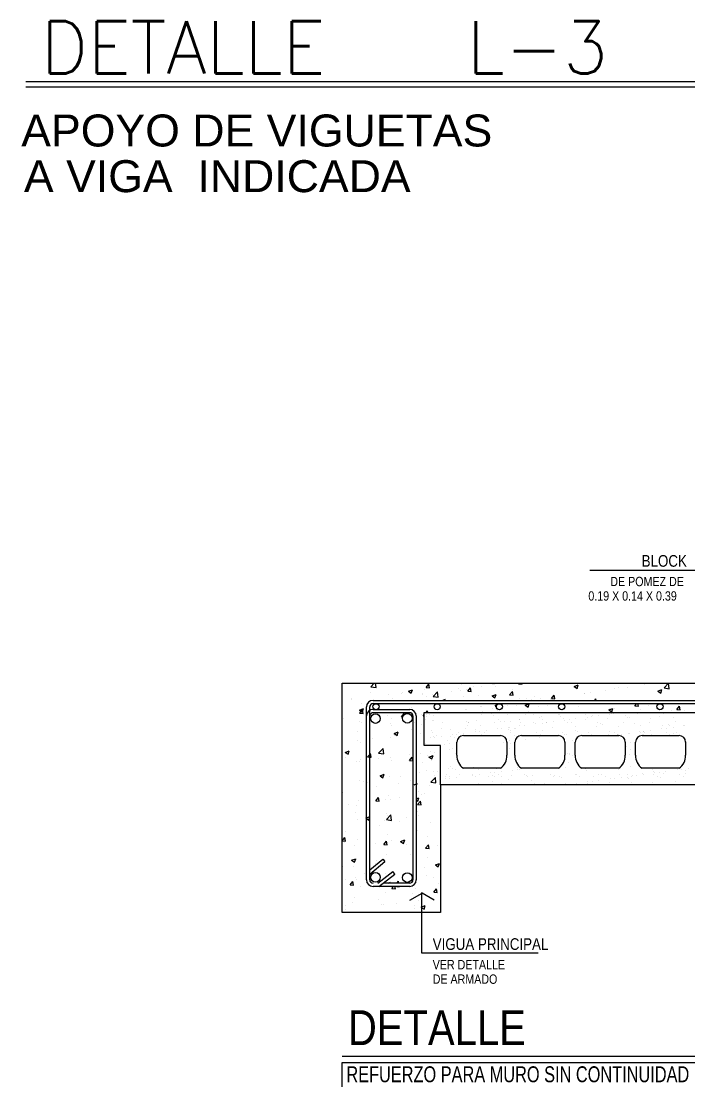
# Model space of a CAD drawing. Header units: inches. Extents: x -370 to 18, y -197 to 199.
# Drawn here: x -225.59 to -220.49, y -12.08 to -3.95 of the extents above; entities that cross this region are included whole.
import ezdxf

# ---------------------------------------------------------------- set-up
doc = ezdxf.new("R2010")
doc.units = ezdxf.units.IN
doc.header["$MEASUREMENT"] = 0
for name, color, linetype in [('DETALLES', 2, 'Continuous'), ('mobiliario', 1, 'Continuous'), ('PUERTA', 1, 'Continuous'), ('TEXPRIN', 6, 'Continuous'), ('TEXTO', 2, 'Continuous')]:
    doc.layers.add(name, color=color, linetype=linetype)
doc.styles.add('NT_20', font='romans.shx', dxfattribs={"height": 0.0403})
doc.styles.add('ROMANS', font='romans.shx', dxfattribs={"width": 1.35})
doc.styles.get("Standard").update_dxf_attribs({"font": 'arial.ttf'})
doc.styles.add('swis1', font='swissc.ttf')

# ---------------------------------------------------------------- blocks, each defined once
blk = doc.blocks.new('det. te5')
at = {"layer": 'DETALLES', "color": 2}
for p, q in [((1.8895, 0.8635), (3.225, 0.8635)), ((0.6081, -2.0599), (0.6081, -1.5978)), ((1.4957, -2.0599), (0.6081, -2.0599))]:
    blk.add_line(p, q, dxfattribs=at)
at = {"layer": 'DETALLES', "color": 5}
for p, q in [((0, 0), (5.5031, 0)), ((0, -1.75), (0, 0)), ((0.75, -0.7743), (0.75, -0.7743)), ((0.75, -0.7743), (0.75, -1.75)), ((0.75, -1.75), (0, -1.75))]:
    blk.add_line(p, q, dxfattribs=at)
at = {"layer": 'DETALLES', "color": 1}
for p, q in [((0.2192, -0.027), (0.2451, 0)), ((0.2588, -0.0331), (0.2549, 0)), ((1.1462, 0), (1.1528, -0.0045)), ((1.1528, -0.0045), (1.1543, 0)), ((1.3462, -0.0054), (1.3508, 0)), ((2.4558, -0.0354), (2.4898, 0)), ((2.4954, -0.0416), (2.4905, 0)), ((0.0253, -0.0057), (0.0253, -0.0057)), ((0.1564, -0.0057), (0.1564, -0.0057)), ((0.217, -0.0693), (0.217, -0.0693)), ((0.2192, -0.027), (0.2588, -0.0331)), ((0.4543, -0.0794), (0.4543, -0.0794)), ((0.4629, -0.0714), (0.4629, -0.0714)), ((0.5048, -0.0617), (0.5359, -0.0498)), ((0.5048, -0.0617), (0.5269, -0.0766)), ((0.5269, -0.0766), (0.536, -0.0498)), ((0.5371, -0.004), (0.5371, -0.004)), ((0.6098, -0.077), (0.6098, -0.077)), ((0.6312, -0.0492), (0.6312, -0.0492)), ((0.6399, -0.0333), (0.6613, -0.0078)), ((0.6399, -0.0333), (0.6665, -0.0356)), ((0.6665, -0.0356), (0.6614, -0.0077)), ((0.6936, -0.1005), (0.7282, -0.0645)), ((0.7331, -0.1067), (0.7282, -0.0645)), ((0.8346, -0.0606), (0.8346, -0.0606)), ((0.8905, -0.04), (0.8905, -0.04)), ((0.9029, -0.0571), (0.9029, -0.0571)), ((0.9119, -0.0122), (0.9119, -0.0122)), ((0.9467, -0.0509), (0.9467, -0.0509)), ((0.9587, -0.0612), (0.9801, -0.0357)), ((0.9587, -0.0612), (0.9853, -0.0635)), ((0.9853, -0.0635), (0.9802, -0.0356)), ((1.0018, -0.0254), (1.0018, -0.0254)), ((1.0654, -0.0273), (1.0654, -0.0273)), ((1.1621, -0.0126), (1.1621, -0.0126)), ((1.1701, -0.0032), (1.1701, -0.0032)), ((1.1712, -0.0224), (1.1712, -0.0224)), ((1.2775, -0.0891), (1.299, -0.0636)), ((1.3041, -0.0914), (1.299, -0.0635)), ((1.3031, -0.0485), (1.3031, -0.0485)), ((1.3463, -0.0054), (1.3728, -0.0077)), ((1.3729, -0.0077), (1.3714, 0)), ((1.7695, -0.0251), (1.8006, -0.0132)), ((1.7695, -0.0252), (1.7917, -0.0401)), ((1.7917, -0.0401), (1.8007, -0.0132)), ((1.8494, -0.0773), (1.8494, -0.0773)), ((1.8503, -0.0792), (1.8503, -0.0792)), ((1.8943, -0.0678), (1.8943, -0.0678)), ((2.0056, -0.0531), (2.0056, -0.0531)), ((2.0803, -0.044), (2.0803, -0.044)), ((2.1095, -0.0347), (2.1095, -0.0347)), ((2.1739, -0.031), (2.1739, -0.031)), ((2.3085, -0.0127), (2.3085, -0.0127)), ((2.4083, -0.0607), (2.4395, -0.0488)), ((2.4083, -0.0608), (2.4305, -0.0757)), ((2.4305, -0.0757), (2.4395, -0.0488)), ((2.4558, -0.0354), (2.4954, -0.0416)), ((0.0709, -0.123), (0.0709, -0.123)), ((0.0735, -0.119), (0.0735, -0.119)), ((0.1509, -0.1537), (0.1509, -0.1537)), ((0.235, -0.131), (5.5382, -0.131)), ((0.235, -0.156), (5.5449, -0.156)), ((0.3108, -0.129), (0.3108, -0.129)), ((0.3516, -0.086), (0.3516, -0.086)), ((0.3818, -0.1204), (0.3818, -0.1204)), ((0.61, -0.0891), (0.61, -0.0891)), ((0.6156, -0.1295), (0.6156, -0.1295)), ((0.6436, -0.1016), (0.6436, -0.1016)), ((0.6916, -0.0894), (0.6916, -0.0894)), ((0.6936, -0.1005), (0.7331, -0.1067)), ((0.7184, -0.0822), (0.7184, -0.0822)), ((0.7623, -0.131), (0.7884, -0.121)), ((0.9289, -0.0994), (0.9289, -0.0994)), ((1.0226, -0.1591), (1.0226, -0.1591)), ((1.0438, -0.093), (1.0438, -0.093)), ((1.1436, -0.0973), (1.1747, -0.0854)), ((1.1436, -0.0973), (1.1657, -0.1122)), ((1.1657, -0.1122), (1.1748, -0.0854)), ((1.1662, -0.1094), (1.1662, -0.1094)), ((1.168, -0.1741), (1.1854, -0.156)), ((1.2048, -0.1569), (1.2047, -0.156)), ((1.2775, -0.0891), (1.3041, -0.0914)), ((1.3274, -0.1596), (1.3274, -0.1596)), ((1.3554, -0.1138), (1.3554, -0.1138)), ((1.396, -0.1685), (1.4272, -0.1566)), ((1.4034, -0.1195), (1.4034, -0.1195)), ((1.4182, -0.1834), (1.4272, -0.1566)), ((1.4452, -0.1269), (1.4452, -0.1269)), ((1.4666, -0.0991), (1.4666, -0.0991)), ((1.5128, -0.1155), (1.5128, -0.1155)), ((1.5911, -0.1237), (1.5911, -0.1237)), ((1.5964, -0.117), (1.6178, -0.0915)), ((1.5964, -0.117), (1.6229, -0.1193)), ((1.6136, -0.1048), (1.6136, -0.1048)), ((1.623, -0.1193), (1.6178, -0.0914)), ((1.6249, -0.1058), (1.6249, -0.1058)), ((1.9268, -0.131), (1.9366, -0.1193)), ((1.9388, -0.131), (1.9366, -0.1193)), ((2.234, -0.1728), (2.2481, -0.156)), ((2.2606, -0.1751), (2.2571, -0.156)), ((2.3031, -0.1607), (2.3031, -0.1607)), ((0.1313, -0.2051), (0.1625, -0.1931)), ((0.1314, -0.2051), (0.1535, -0.22)), ((0.1326, -0.2282), (0.1541, -0.2027)), ((0.1326, -0.2282), (0.1592, -0.2305)), ((0.1535, -0.22), (0.1625, -0.1931)), ((0.1592, -0.2305), (0.1541, -0.2026)), ((0.185, -1.3717), (0.185, -0.181)), ((0.21, -1.3717), (0.21, -0.181)), ((0.235, -0.2), (0.515, -0.2)), ((0.515, -0.225), (0.235, -0.225)), ((0.2662, -0.2265), (0.2662, -0.2265)), ((0.4514, -0.2561), (0.4729, -0.2306)), ((0.4743, -0.2381), (0.4729, -0.2305)), ((0.5254, -0.182), (0.5254, -0.182)), ((0.6046, -0.2371), (0.6046, -0.2371)), ((0.6172, -0.2477), (0.625, -0.2396)), ((0.6293, -0.2248), (0.6293, -0.2248)), ((0.6397, -0.2243), (0.6518, -0.2116)), ((0.641, -0.2355), (0.641, -0.2355)), ((0.6533, -0.2243), (0.6518, -0.2116)), ((0.6681, -0.2374), (0.6681, -0.2374)), ((0.7093, -0.1892), (0.7093, -0.1892)), ((0.9413, -0.1989), (0.9413, -0.1989)), ((0.9466, -0.1992), (0.9466, -0.1992)), ((1.0532, -0.1785), (1.0532, -0.1785)), ((1.06, -0.1753), (1.06, -0.1753)), ((1.0636, -0.2366), (1.0636, -0.2366)), ((1.0726, -0.2126), (1.0726, -0.2126)), ((1.1413, -0.2326), (1.1413, -0.2326)), ((1.1504, -0.1906), (1.1504, -0.1906)), ((1.153, -0.2433), (1.153, -0.2433)), ((1.1658, -0.1704), (1.1658, -0.1704)), ((1.168, -0.1741), (1.177, -0.1755)), ((1.1838, -0.2093), (1.1838, -0.2093)), ((1.2599, -0.1691), (1.2599, -0.1691)), ((1.2614, -0.2363), (1.2614, -0.2363)), ((1.3318, -0.1681), (1.3318, -0.1681)), ((1.3961, -0.1685), (1.4182, -0.1834)), ((1.3991, -0.2382), (1.3991, -0.2382)), ((1.4211, -0.2193), (1.4211, -0.2193)), ((1.4591, -0.2359), (1.4591, -0.2359)), ((1.4972, -0.1792), (1.4972, -0.1792)), ((1.5647, -0.1696), (1.5647, -0.1696)), ((1.6532, -0.2404), (1.6532, -0.2404)), ((1.6569, -0.2356), (1.6569, -0.2356)), ((1.802, -0.1796), (1.802, -0.1796)), ((1.8546, -0.2352), (1.8546, -0.2352)), ((2.0349, -0.2041), (2.066, -0.1922)), ((2.0349, -0.2041), (2.057, -0.219)), ((2.0393, -0.1896), (2.0393, -0.1896)), ((2.0394, -0.2361), (2.0394, -0.2361)), ((2.0524, -0.2348), (2.0524, -0.2348)), ((2.057, -0.219), (2.066, -0.1922)), ((2.057, -0.2063), (2.057, -0.2063)), ((2.0724, -0.2318), (2.0724, -0.2318)), ((2.0749, -0.192), (2.0749, -0.192)), ((2.124, -0.225), (2.124, -0.225)), ((2.234, -0.1728), (2.2606, -0.1751)), ((2.2501, -0.2345), (2.2501, -0.2345)), ((2.2765, -0.1997), (2.2765, -0.1997)), ((2.3377, -0.1693), (2.3377, -0.1693)), ((2.4479, -0.2341), (2.4479, -0.2341)), ((2.5138, -0.2097), (2.5138, -0.2097)), ((2.5528, -0.2007), (2.5742, -0.1751)), ((2.5528, -0.2007), (2.5794, -0.203)), ((2.5794, -0.203), (2.5743, -0.1751)), ((2.6096, -0.2109), (2.6096, -0.2109)), ((0.0069, -0.271), (0.0069, -0.271)), ((0.1286, -0.2953), (0.1286, -0.2953)), ((0.1455, -0.3017), (0.1455, -0.3017)), ((0.185, -1.5), (0.185, -0.25)), ((0.21, -1.5), (0.21, -0.25)), ((0.3459, -0.2467), (0.3459, -0.2467)), ((0.3659, -0.3053), (0.3659, -0.3053)), ((0.3727, -0.3241), (0.3727, -0.3241)), ((0.3764, -0.2684), (0.3764, -0.2684)), ((0.4515, -0.2561), (0.4614, -0.257)), ((0.54, -0.25), (0.54, -1.5)), ((0.5542, -0.3016), (0.5542, -0.3016)), ((0.565, -0.25), (0.565, -1.5)), ((0.6032, -0.3153), (0.6032, -0.3153)), ((0.6172, -0.2477), (0.625, -0.2489)), ((0.6319, -0.2796), (0.6319, -0.2796)), ((0.6465, -0.2551), (0.6465, -0.2551)), ((0.6905, -0.2873), (0.6905, -0.2873)), ((0.6963, -0.2861), (0.6963, -0.2861)), ((0.6981, -0.2483), (0.6981, -0.2483)), ((0.7645, -0.2988), (0.7645, -0.2988)), ((0.9504, -0.2883), (0.9504, -0.2883)), ((0.9621, -0.299), (0.9621, -0.299)), ((0.9623, -0.2984), (0.9623, -0.2984)), ((1.0244, -0.2819), (1.0244, -0.2819)), ((1.0546, -0.3232), (1.0546, -0.3232)), ((1.16, -0.298), (1.16, -0.298)), ((1.1906, -0.2797), (1.1906, -0.2797)), ((1.2082, -0.2939), (1.2082, -0.2939)), ((1.2384, -0.2891), (1.2384, -0.2891)), ((1.2828, -0.292), (1.2828, -0.292)), ((1.3497, -0.2745), (1.3497, -0.2745)), ((1.3531, -0.2805), (1.3531, -0.2805)), ((1.3578, -0.2977), (1.3578, -0.2977)), ((1.3887, -0.3218), (1.3887, -0.3218)), ((1.4623, -0.2961), (1.4623, -0.2961)), ((1.474, -0.3068), (1.474, -0.3068)), ((1.5074, -0.2635), (1.5074, -0.2635)), ((1.518, -0.2523), (1.518, -0.2523)), ((1.5246, -0.2743), (1.5246, -0.2743)), ((1.5266, -0.3036), (1.5266, -0.3036)), ((1.5555, -0.2973), (1.5555, -0.2973)), ((1.5596, -0.2993), (1.5596, -0.2993)), ((1.6113, -0.2925), (1.6113, -0.2925)), ((1.6649, -0.2511), (1.6649, -0.2511)), ((1.6908, -0.2722), (1.6908, -0.2722)), ((1.6975, -0.2811), (1.6975, -0.2811)), ((1.7201, -0.3017), (1.7201, -0.3017)), ((1.7306, -0.2768), (1.7306, -0.2768)), ((1.7533, -0.297), (1.7533, -0.297)), ((1.7822, -0.27), (1.7822, -0.27)), ((1.8532, -0.273), (1.8532, -0.273)), ((1.8684, -0.2586), (1.8684, -0.2586)), ((1.9015, -0.2543), (1.9015, -0.2543)), ((1.911, -0.246), (1.911, -0.246)), ((1.951, -0.2966), (1.951, -0.2966)), ((1.9531, -0.2475), (1.9531, -0.2475)), ((1.9742, -0.3039), (1.9742, -0.3039)), ((1.9859, -0.3146), (1.9859, -0.3146)), ((2.0247, -0.2668), (2.0247, -0.2668)), ((2.1488, -0.2962), (2.1488, -0.2962)), ((2.1651, -0.2482), (2.1651, -0.2482)), ((2.1768, -0.2589), (2.1768, -0.2589)), ((2.191, -0.2647), (2.191, -0.2647)), ((2.2321, -0.3095), (2.2321, -0.3095)), ((2.2768, -0.3242), (2.2768, -0.3242)), ((2.3465, -0.2959), (2.3465, -0.2959)), ((2.3534, -0.2655), (2.3534, -0.2655)), ((2.423, -0.2538), (2.423, -0.2538)), ((2.443, -0.3221), (2.443, -0.3221)), ((2.4862, -0.3117), (2.4862, -0.3117)), ((2.4979, -0.3224), (2.4979, -0.3224)), ((2.5249, -0.2593), (2.5249, -0.2593)), ((2.5443, -0.2955), (2.5443, -0.2955)), ((2.6055, -0.3229), (2.6055, -0.3229)), ((0.1134, -0.3686), (0.1134, -0.3686)), ((0.3967, -0.384), (0.4278, -0.3721)), ((0.3967, -0.384), (0.4188, -0.399)), ((0.3974, -0.3998), (0.3974, -0.3998)), ((0.4188, -0.399), (0.4278, -0.3721)), ((0.5271, -0.3554), (0.5271, -0.3554)), ((0.5992, -0.385), (0.5992, -0.385)), ((0.6781, -0.3629), (0.6781, -0.3629)), ((0.6926, -0.3793), (0.6926, -0.3793)), ((0.7194, -0.3964), (0.7194, -0.3964)), ((0.7566, -0.405), (0.7566, -0.405)), ((0.7595, -0.3441), (0.7595, -0.3441)), ((0.8237, -0.3566), (0.8237, -0.3566)), ((0.8264, -0.4054), (0.8264, -0.4054)), ((0.8429, -0.3937), (0.8429, -0.3937)), ((0.8759, -0.3893), (0.8759, -0.3893)), ((0.8904, -0.3789), (0.8904, -0.3789)), ((0.9172, -0.396), (0.9172, -0.396)), ((0.9276, -0.3825), (0.9276, -0.3825)), ((0.9426, -0.3447), (0.9426, -0.3447)), ((0.9577, -0.3261), (0.9577, -0.3261)), ((1.0138, -0.3711), (1.0138, -0.3711)), ((1.0173, -0.3497), (1.0173, -0.3497)), ((1.0469, -0.3668), (1.0469, -0.3668)), ((1.0609, -0.3906), (1.0609, -0.3906)), ((1.0881, -0.3786), (1.0881, -0.3786)), ((1.0985, -0.36), (1.0985, -0.36)), ((1.1149, -0.3956), (1.1149, -0.3956)), ((1.1847, -0.3486), (1.1847, -0.3486)), ((1.2178, -0.3443), (1.2178, -0.3443)), ((1.2694, -0.3375), (1.2694, -0.3375)), ((1.2714, -0.3519), (1.2714, -0.3519)), ((1.2765, -0.3393), (1.2765, -0.3393)), ((1.2831, -0.3626), (1.2831, -0.3626)), ((1.2859, -0.3782), (1.2859, -0.3782)), ((1.3127, -0.3953), (1.3127, -0.3953)), ((1.315, -0.3454), (1.315, -0.3454)), ((1.3201, -0.3461), (1.3201, -0.3461)), ((1.3557, -0.3261), (1.3557, -0.3261)), ((1.4836, -0.3779), (1.4836, -0.3779)), ((1.5104, -0.3949), (1.5104, -0.3949)), ((1.5286, -0.3967), (1.5286, -0.3967)), ((1.5293, -0.3575), (1.5293, -0.3575)), ((1.6052, -0.3379), (1.6052, -0.3379)), ((1.6814, -0.3775), (1.6814, -0.3775)), ((1.6948, -0.3946), (1.6948, -0.3946)), ((1.7082, -0.3946), (1.7082, -0.3946)), ((1.7767, -0.3318), (1.7767, -0.3318)), ((1.7834, -0.3597), (1.7834, -0.3597)), ((1.7951, -0.3704), (1.7951, -0.3704)), ((1.8572, -0.3954), (1.8572, -0.3954)), ((1.8791, -0.3771), (1.8791, -0.3771)), ((1.9059, -0.3942), (1.9059, -0.3942)), ((1.9429, -0.3296), (1.9429, -0.3296)), ((2.0287, -0.3892), (2.0287, -0.3892)), ((2.0412, -0.3653), (2.0412, -0.3653)), ((2.0769, -0.3768), (2.0769, -0.3768)), ((2.0979, -0.3928), (2.0979, -0.3928)), ((2.1037, -0.3938), (2.1037, -0.3938)), ((2.1053, -0.3304), (2.1053, -0.3304)), ((2.131, -0.3885), (2.131, -0.3885)), ((2.1826, -0.3817), (2.1826, -0.3817)), ((2.195, -0.3871), (2.195, -0.3871)), ((2.2688, -0.3703), (2.2688, -0.3703)), ((2.2746, -0.3764), (2.2746, -0.3764)), ((2.2953, -0.3674), (2.2953, -0.3674)), ((2.3014, -0.3935), (2.3014, -0.3935)), ((2.3019, -0.366), (2.3019, -0.366)), ((2.307, -0.3782), (2.307, -0.3782)), ((2.3535, -0.3592), (2.3535, -0.3592)), ((2.3574, -0.3878), (2.3574, -0.3878)), ((2.4398, -0.3478), (2.4398, -0.3478)), ((2.4724, -0.3761), (2.4724, -0.3761)), ((2.4728, -0.3435), (2.4728, -0.3435)), ((2.4991, -0.3931), (2.4991, -0.3931)), ((2.5244, -0.3367), (2.5244, -0.3367)), ((2.5289, -0.3817), (2.5289, -0.3817)), ((2.5531, -0.3731), (2.5531, -0.3731)), ((2.6107, -0.3253), (2.6107, -0.3253)), ((0.1177, -0.4367), (0.1177, -0.4367)), ((0.1401, -0.4497), (0.1401, -0.4497)), ((0.229, -0.422), (0.229, -0.422)), ((0.371, -0.4163), (0.371, -0.4163)), ((0.6356, -0.4611), (0.6356, -0.4611)), ((0.6719, -0.4162), (0.6719, -0.4162)), ((0.6945, -0.4096), (0.6945, -0.4096)), ((0.705, -0.4118), (0.705, -0.4118)), ((0.7803, -0.4692), (0.7803, -0.4692)), ((0.8017, -0.4351), (0.8017, -0.4351)), ((0.8158, -0.4578), (0.8158, -0.4578)), ((0.8569, -0.4104), (0.8569, -0.4104)), ((1.2328, -0.4498), (1.2328, -0.4498)), ((1.2774, -0.4399), (1.2774, -0.4399)), ((1.2805, -0.4616), (1.2805, -0.4616)), ((1.4011, -0.4276), (1.4011, -0.4276)), ((1.502, -0.4115), (1.502, -0.4115)), ((1.7561, -0.4378), (1.7561, -0.4378)), ((2.1713, -0.4845), (2.1713, -0.4845)), ((2.2, -0.4553), (2.2, -0.4553)), ((2.628, -0.4417), (2.628, -0.4417)), ((0.0232, -0.5274), (0.0543, -0.5155)), ((0.0232, -0.5274), (0.0453, -0.5423)), ((0.024, -0.5686), (0.024, -0.5686)), ((0.042, -0.5224), (0.042, -0.5224)), ((0.0453, -0.5423), (0.0543, -0.5155)), ((0.1943, -0.5625), (0.21, -0.5438)), ((0.1943, -0.5625), (0.21, -0.5639)), ((0.21, -0.5438), (0.2157, -0.537)), ((0.21, -0.5639), (0.2209, -0.5649)), ((0.2209, -0.5648), (0.2158, -0.537)), ((0.2782, -0.5335), (0.3128, -0.4975)), ((0.2782, -0.5335), (0.3177, -0.5397)), ((0.2793, -0.5324), (0.2793, -0.5324)), ((0.2832, -0.5241), (0.2832, -0.5241)), ((0.3177, -0.5397), (0.3128, -0.4975)), ((0.3656, -0.5643), (0.3656, -0.5643)), ((0.5131, -0.5904), (0.5345, -0.5649)), ((0.5166, -0.5425), (0.5166, -0.5425)), ((0.5397, -0.5927), (0.5346, -0.5649)), ((0.5938, -0.533), (0.5938, -0.533)), ((0.651, -0.5513), (0.651, -0.5513)), ((0.662, -0.563), (0.6931, -0.5511)), ((0.662, -0.563), (0.6841, -0.5779)), ((0.6724, -0.5235), (0.6724, -0.5235)), ((0.6841, -0.5779), (0.6931, -0.5511)), ((0.7022, -0.5261), (0.7022, -0.5261)), ((0.8183, -0.5045), (0.8183, -0.5045)), ((0.8408, -0.5014), (0.8408, -0.5014)), ((0.8609, -0.5328), (0.8609, -0.5328)), ((1.2763, -0.501), (1.2763, -0.501)), ((1.7226, -0.5346), (1.7226, -0.5346)), ((1.7327, -0.5365), (1.7327, -0.5365)), ((1.7343, -0.5454), (1.7343, -0.5454)), ((1.7594, -0.5536), (1.7594, -0.5536)), ((2.1895, -0.5452), (2.1895, -0.5452)), ((2.199, -0.5094), (2.199, -0.5094)), ((2.2345, -0.5424), (2.2345, -0.5424)), ((0.0008, -0.612), (0.0008, -0.612)), ((0.1121, -0.5973), (0.1121, -0.5973)), ((0.1347, -0.5976), (0.1347, -0.5976)), ((0.1358, -0.5821), (0.1358, -0.5821)), ((0.2804, -0.5752), (0.2804, -0.5752)), ((0.373, -0.5922), (0.373, -0.5922)), ((0.5131, -0.5904), (0.5397, -0.5928)), ((0.6103, -0.6022), (0.6103, -0.6022)), ((0.6778, -0.5926), (0.6778, -0.5926)), ((0.8289, -0.6383), (0.8289, -0.6383)), ((0.8406, -0.649), (0.8406, -0.649)), ((1.0046, -0.6397), (1.0046, -0.6397)), ((1.1508, -0.6462), (1.1774, -0.6486)), ((1.3408, -0.6461), (1.3408, -0.6461)), ((1.3651, -0.6476), (1.3651, -0.6476)), ((1.7028, -0.6393), (1.7028, -0.6393)), ((1.7284, -0.6059), (1.7284, -0.6059)), ((2.203, -0.6318), (2.203, -0.6318)), ((2.2513, -0.6143), (2.2513, -0.6143)), ((2.6415, -0.6501), (2.6415, -0.6501)), ((0.2885, -0.7064), (0.3196, -0.6944)), ((0.2885, -0.7064), (0.3106, -0.7213)), ((0.3106, -0.7213), (0.3196, -0.6944)), ((0.3602, -0.7123), (0.3602, -0.7123)), ((0.4442, -0.7135), (0.4442, -0.7135)), ((0.5884, -0.681), (0.5884, -0.681)), ((0.6423, -0.6645), (0.6423, -0.6645)), ((0.6761, -0.7543), (0.7108, -0.7182)), ((0.6968, -0.6741), (0.6968, -0.6741)), ((0.7024, -0.7045), (0.7024, -0.7045)), ((0.7157, -0.7604), (0.7108, -0.7182)), ((0.7238, -0.6767), (0.7238, -0.6767)), ((0.7883, -0.7139), (0.7883, -0.7139)), ((0.789, -0.7296), (0.789, -0.7296)), ((0.7952, -0.6973), (0.7952, -0.6973)), ((0.8129, -0.6525), (0.8129, -0.6525)), ((0.822, -0.7144), (0.822, -0.7144)), ((0.8221, -0.7252), (0.8221, -0.7252)), ((0.8649, -0.6551), (0.8649, -0.6551)), ((0.8737, -0.7184), (0.8737, -0.7184)), ((0.8959, -0.6997), (0.8959, -0.6997)), ((0.993, -0.697), (0.993, -0.697)), ((0.993, -0.7027), (0.993, -0.7027)), ((1.0197, -0.714), (1.0197, -0.714)), ((1.0425, -0.6558), (1.0425, -0.6558)), ((1.0446, -0.6959), (1.0446, -0.6959)), ((1.117, -0.7125), (1.117, -0.7125)), ((1.1309, -0.6846), (1.1309, -0.6846)), ((1.1499, -0.7018), (1.1499, -0.7018)), ((1.1617, -0.7126), (1.1617, -0.7126)), ((1.1639, -0.6802), (1.1639, -0.6802)), ((1.1907, -0.6966), (1.1907, -0.6966)), ((1.2156, -0.6734), (1.2156, -0.6734)), ((1.2175, -0.7137), (1.2175, -0.7137)), ((1.2885, -0.7063), (1.2885, -0.7063)), ((1.3018, -0.6621), (1.3018, -0.6621)), ((1.3349, -0.6577), (1.3349, -0.6577)), ((1.3525, -0.6568), (1.3525, -0.6568)), ((1.3865, -0.6509), (1.3865, -0.6509)), ((1.3884, -0.6962), (1.3884, -0.6962)), ((1.4078, -0.7075), (1.4078, -0.7075)), ((1.4152, -0.7133), (1.4152, -0.7133)), ((1.4547, -0.7042), (1.4547, -0.7042)), ((1.5862, -0.6959), (1.5862, -0.6959)), ((1.5987, -0.6517), (1.5987, -0.6517)), ((1.613, -0.7129), (1.613, -0.7129)), ((1.6172, -0.705), (1.6172, -0.705)), ((1.6619, -0.7096), (1.6619, -0.7096)), ((1.6736, -0.7204), (1.6736, -0.7204)), ((1.7839, -0.6955), (1.7839, -0.6955)), ((1.7887, -0.6988), (1.7887, -0.6988)), ((1.8107, -0.7126), (1.8107, -0.7126)), ((1.8528, -0.6539), (1.8528, -0.6539)), ((1.8645, -0.6646), (1.8645, -0.6646)), ((1.9197, -0.7153), (1.9197, -0.7153)), ((1.9549, -0.6967), (1.9549, -0.6967)), ((1.9817, -0.6952), (1.9817, -0.6952)), ((2.0085, -0.7122), (2.0085, -0.7122)), ((2.0441, -0.7287), (2.0441, -0.7287)), ((2.0771, -0.7244), (2.0771, -0.7244)), ((2.1106, -0.6595), (2.1106, -0.6595)), ((2.1173, -0.6975), (2.1173, -0.6975)), ((2.1288, -0.7176), (2.1288, -0.7176)), ((2.1738, -0.7174), (2.1738, -0.7174)), ((2.1794, -0.6948), (2.1794, -0.6948)), ((2.1855, -0.7282), (2.1855, -0.7282)), ((2.2062, -0.7119), (2.2062, -0.7119)), ((2.215, -0.7062), (2.215, -0.7062)), ((2.2481, -0.7019), (2.2481, -0.7019)), ((2.2888, -0.6913), (2.2888, -0.6913)), ((2.2997, -0.6951), (2.2997, -0.6951)), ((2.3647, -0.6617), (2.3647, -0.6617)), ((2.3764, -0.6724), (2.3764, -0.6724)), ((2.3772, -0.6944), (2.3772, -0.6944)), ((2.3859, -0.6837), (2.3859, -0.6837)), ((2.404, -0.7115), (2.404, -0.7115)), ((2.419, -0.6794), (2.419, -0.6794)), ((2.4316, -0.7231), (2.4316, -0.7231)), ((2.455, -0.6892), (2.455, -0.6892)), ((2.4706, -0.6726), (2.4706, -0.6726)), ((2.5569, -0.6612), (2.5569, -0.6612)), ((2.5749, -0.6941), (2.5749, -0.6941)), ((2.5899, -0.6569), (2.5899, -0.6569)), ((2.6017, -0.7111), (2.6017, -0.7111)), ((2.6175, -0.69), (2.6175, -0.69)), ((2.6225, -0.6673), (2.6225, -0.6673)), ((0.1293, -0.7456), (0.1293, -0.7456)), ((0.1635, -0.7505), (0.1635, -0.7505)), ((0.1909, -0.7584), (0.1909, -0.7584)), ((0.2649, -0.7893), (0.2649, -0.7893)), ((0.4282, -0.7684), (0.4282, -0.7684)), ((0.5241, -0.7448), (0.5241, -0.7448)), ((0.5495, -0.7743), (0.5721, -0.7656)), ((0.5692, -0.7743), (0.5721, -0.7656)), ((0.6655, -0.7784), (0.6655, -0.7784)), ((0.6761, -0.7543), (0.7157, -0.7604)), ((1.0384, -0.7672), (1.0384, -0.7672)), ((1.0404, -0.7713), (1.0404, -0.7713)), ((1.149, -0.7534), (1.149, -0.7534)), ((1.2066, -0.7692), (1.2066, -0.7692)), ((1.2169, -0.7632), (1.2169, -0.7632)), ((1.2666, -0.7359), (1.2666, -0.7359)), ((1.3691, -0.7699), (1.3691, -0.7699)), ((1.448, -0.7413), (1.448, -0.7413)), ((1.471, -0.7654), (1.471, -0.7654)), ((1.5406, -0.7638), (1.5406, -0.7638)), ((1.7022, -0.7738), (1.7022, -0.7738)), ((1.7068, -0.7616), (1.7068, -0.7616)), ((1.7288, -0.771), (1.7288, -0.771)), ((1.7353, -0.7694), (1.7353, -0.7694)), ((1.7869, -0.7626), (1.7869, -0.7626)), ((1.8692, -0.7624), (1.8692, -0.7624)), ((1.8732, -0.7512), (1.8732, -0.7512)), ((1.9062, -0.7469), (1.9062, -0.7469)), ((1.9071, -0.774), (1.9071, -0.774)), ((1.9578, -0.7401), (1.9578, -0.7401)), ((1.9829, -0.7732), (1.9829, -0.7732)), ((2.0407, -0.7562), (2.0407, -0.7562)), ((2.1049, -0.7736), (2.1049, -0.7736)), ((2.207, -0.7541), (2.207, -0.7541)), ((2.3026, -0.7733), (2.3026, -0.7733)), ((2.3694, -0.7549), (2.3694, -0.7549)), ((2.5004, -0.7729), (2.5004, -0.7729)), ((2.5409, -0.7487), (2.5409, -0.7487)), ((0.0056, -0.8338), (0.0056, -0.8338)), ((0.1239, -0.8936), (0.1239, -0.8936)), ((0.256, -0.8969), (0.2774, -0.8714)), ((0.2826, -0.8992), (0.2774, -0.8713)), ((0.3273, -0.8888), (0.3273, -0.8888)), ((0.3548, -0.8602), (0.3548, -0.8602)), ((0.3714, -0.8869), (0.3714, -0.8869)), ((0.4385, -0.8742), (0.4385, -0.8742)), ((0.565, -0.881), (0.585, -0.8734)), ((0.565, -0.8929), (0.576, -0.9003)), ((0.576, -0.9003), (0.585, -0.8734)), ((0.583, -0.8289), (0.583, -0.8289)), ((0.6069, -0.852), (0.6069, -0.852)), ((0.6306, -0.8424), (0.6306, -0.8424)), ((0.0465, -0.9258), (0.0465, -0.9258)), ((0.1121, -0.9314), (0.1121, -0.9314)), ((0.256, -0.8969), (0.2826, -0.8992)), ((0.5748, -0.9248), (0.5962, -0.8993)), ((0.5748, -0.9248), (0.6014, -0.9271)), ((0.6014, -0.9271), (0.5963, -0.8992)), ((0.75, -0.9243), (0.75, -1.2819)), ((0.1043, -0.9855), (0.1043, -0.9855)), ((0.1185, -1.0415), (0.1185, -1.0415)), ((0.1804, -1.0287), (0.185, -1.0269)), ((0.1804, -1.0287), (0.185, -1.0318)), ((0.185, -1.0269), (0.21, -1.0173)), ((0.185, -1.0318), (0.2025, -1.0436)), ((0.1981, -1.0452), (0.1981, -1.0452)), ((0.2025, -1.0436), (0.21, -1.0212)), ((0.21, -1.0173), (0.2115, -1.0168)), ((0.21, -1.0212), (0.2115, -1.0168)), ((0.3216, -1.0495), (0.3216, -1.0495)), ((0.3371, -1.0401), (0.3717, -1.004)), ((0.3371, -1.0401), (0.3766, -1.0462)), ((0.3416, -0.9956), (0.3416, -0.9956)), ((0.3494, -1.0082), (0.3494, -1.0082)), ((0.3766, -1.0462), (0.3717, -1.004)), ((0.4353, -1.0553), (0.4353, -1.0553)), ((0.49, -1.0273), (0.49, -1.0273)), ((0.5776, -0.9769), (0.5776, -0.9769)), ((0.5789, -1.0056), (0.5789, -1.0056)), ((0.0227, -1.1315), (0.0227, -1.1315)), ((0.2103, -1.0641), (0.2103, -1.0641)), ((0.2819, -1.087), (0.2819, -1.087)), ((0.5722, -1.1249), (0.5722, -1.1249)), ((0.6726, -1.0653), (0.6726, -1.0653)), ((0, -1.202), (0.0203, -1.1778)), ((0, -1.2035), (0.0254, -1.2057)), ((0.0159, -1.2115), (0.0159, -1.2115)), ((0.0254, -1.2056), (0.0203, -1.1778)), ((0.1131, -1.1895), (0.1131, -1.1895)), ((0.3176, -1.2312), (0.3391, -1.2057)), ((0.3443, -1.2335), (0.3391, -1.2057)), ((0.344, -1.1562), (0.344, -1.1562)), ((0.373, -1.2026), (0.373, -1.2026)), ((0.4457, -1.2077), (0.4768, -1.1957)), ((0.4457, -1.2077), (0.4678, -1.2226)), ((0.4678, -1.2226), (0.4768, -1.1957)), ((0.6538, -1.1657), (0.6538, -1.1657)), ((0.0934, -1.2395), (0.0934, -1.2395)), ((0.2047, -1.2248), (0.2047, -1.2248)), ((0.2532, -1.2215), (0.2532, -1.2215)), ((0.3177, -1.2312), (0.3442, -1.2336)), ((0.4905, -1.2315), (0.4905, -1.2315)), ((0.5668, -1.2729), (0.5668, -1.2729)), ((0.6365, -1.2591), (0.6579, -1.2336)), ((0.6365, -1.2591), (0.6631, -1.2615)), ((0.6631, -1.2614), (0.6579, -1.2336)), ((0.7277, -1.2416), (0.7277, -1.2416)), ((0.0722, -1.351), (0.1033, -1.3391)), ((0.0722, -1.351), (0.0943, -1.3659)), ((0.0943, -1.366), (0.1033, -1.3391)), ((0.1077, -1.3375), (0.1077, -1.3375)), ((0.21, -1.4247), (0.3103, -1.3421)), ((0.21, -1.4571), (0.3262, -1.3614)), ((0.2561, -1.378), (0.2561, -1.378)), ((0.2635, -1.3522), (0.2635, -1.3522)), ((0.3103, -1.3421), (0.3262, -1.3614)), ((0.3386, -1.3042), (0.3386, -1.3042)), ((0.5228, -1.3077), (0.5228, -1.3077)), ((0.5368, -1.341), (0.5368, -1.341)), ((0.6481, -1.3264), (0.6481, -1.3264)), ((0.711, -1.3866), (0.7421, -1.3747)), ((0.7331, -1.4016), (0.7421, -1.3747)), ((0.0043, -1.3967), (0.0043, -1.3967)), ((0.0877, -1.4001), (0.0877, -1.4001)), ((0.1666, -1.4486), (0.1666, -1.4486)), ((0.2712, -1.525), (0.3863, -1.4372)), ((0.2796, -1.55), (0.4015, -1.4571)), ((0.3332, -1.4521), (0.3332, -1.4521)), ((0.3701, -1.4498), (0.3701, -1.4498)), ((0.4015, -1.4571), (0.3863, -1.4372)), ((0.4039, -1.4587), (0.4039, -1.4587)), ((0.6293, -1.4053), (0.6293, -1.4053)), ((0.711, -1.3866), (0.7331, -1.4015)), ((0.0231, -1.4983), (0.0231, -1.4983)), ((0.0605, -1.5377), (0.0819, -1.5122)), ((0.0605, -1.5377), (0.0871, -1.54)), ((0.0871, -1.54), (0.082, -1.5121)), ((0.1023, -1.4855), (0.1023, -1.4855)), ((0.1108, -1.4943), (0.1108, -1.4943)), ((0.515, -1.525), (0.3124, -1.525)), ((0.4168, -1.525), (0.3306, -1.525)), ((0.3505, -1.525), (0.3687, -1.518)), ((0.3663, -1.525), (0.3687, -1.5181)), ((0.4168, -1.525), (0.4306, -1.5106)), ((0.4199, -1.5163), (0.4199, -1.5163)), ((0.4323, -1.525), (0.4306, -1.5106)), ((0.5312, -1.5017), (0.5312, -1.5017)), ((0.6412, -1.4687), (0.6412, -1.4687)), ((0.6995, -1.4795), (0.6995, -1.4795)), ((0.7349, -1.5284), (0.7349, -1.5284)), ((0.1392, -1.5533), (0.1392, -1.5533)), ((0.515, -1.55), (0.235, -1.55)), ((0.3278, -1.6001), (0.3278, -1.6001)), ((0.3793, -1.5656), (0.3924, -1.55)), ((0.3793, -1.5656), (0.4059, -1.5679)), ((0.4059, -1.5679), (0.4026, -1.55)), ((0.4174, -1.55), (0.4355, -1.5528)), ((0.4355, -1.5528), (0.4352, -1.55)), ((0.5398, -1.6054), (0.5398, -1.6054)), ((0.556, -1.5688), (0.556, -1.5688)), ((0.6981, -1.5935), (0.7196, -1.568)), ((0.6982, -1.5935), (0.7247, -1.5958)), ((0.7248, -1.5958), (0.7196, -1.5679)), ((0.0214, -1.6943), (0.0214, -1.6943)), ((0.0782, -1.6746), (0.0782, -1.6746)), ((0.0969, -1.6334), (0.0969, -1.6334)), ((0.2806, -1.6499), (0.2806, -1.6499)), ((0.3029, -1.6916), (0.3029, -1.6916)), ((0.3155, -1.6846), (0.3155, -1.6846)), ((0.4142, -1.677), (0.4142, -1.677)), ((0.5528, -1.6946), (0.5528, -1.6946)), ((0.5826, -1.6548), (0.5826, -1.6548)), ((0.6081, -1.7069), (0.634, -1.697)), ((0.625, -1.7239), (0.634, -1.697)), ((0.0222, -1.7286), (0.0222, -1.7286)), ((0.3224, -1.7481), (0.3224, -1.7481)), ((0.5506, -1.7168), (0.5506, -1.7168)), ((0.6029, -1.709), (0.6081, -1.7069)), ((0.6029, -1.709), (0.6081, -1.7125)), ((0.6081, -1.7125), (0.625, -1.7239))]:
    blk.add_line(p, q, dxfattribs=at)
at = {"layer": 'DETALLES', "color": 3}
for p, q in [((0.625, -0.4743), (0.625, -0.2243)), ((0.625, -0.2243), (2.875, -0.2243)), ((0.925, -0.3993), (1.207, -0.3993)), ((1.368, -0.3993), (1.65, -0.3993)), ((1.8282, -0.3993), (2.1102, -0.3993)), ((2.2885, -0.3993), (2.5704, -0.3993)), ((0.75, -0.4743), (0.625, -0.4743)), ((0.75, -0.7743), (0.75, -0.4743)), ((0.875, -0.5493), (0.875, -0.4493)), ((1.257, -0.4493), (1.257, -0.5493)), ((1.318, -0.5493), (1.318, -0.4493)), ((1.7, -0.4493), (1.7, -0.5493)), ((1.7782, -0.5493), (1.7782, -0.4493)), ((2.1602, -0.4493), (2.1602, -0.5493)), ((2.2385, -0.5493), (2.2385, -0.4493)), ((2.6204, -0.4493), (2.6204, -0.5493)), ((1.207, -0.6493), (0.925, -0.6493)), ((1.65, -0.6493), (1.368, -0.6493)), ((2.1102, -0.6493), (1.8282, -0.6493)), ((2.5704, -0.6493), (2.2885, -0.6493)), ((2.75, -0.7743), (0.75, -0.7743))]:
    blk.add_line(p, q, dxfattribs=at)
at = {"layer": 'DETALLES', "color": 4}
for p in [(0.5171, -1.656), (0.7018, -1.656)]:
    blk.add_line(p, (0.6095, -1.6027), dxfattribs=at)
at = {"layer": 'DETALLES', "color": 1}
for centre, radius in [((0.2575, -0.1796), 0.0233), ((0.7247, -0.1796), 0.0233), ((1.1999, -0.1796), 0.0233), ((1.6747, -0.1796), 0.0233), ((2.4247, -0.1796), 0.0233), ((0.2538, -0.2695), 0.0367), ((0.4967, -0.2673), 0.0367), ((0.2538, -1.4805), 0.0367), ((0.4967, -1.4827), 0.0367)]:
    blk.add_circle(centre, radius, dxfattribs=at)
for centre, radius, start, end in [((0.235, -0.181), 0.05, 90, 180), ((0.235, -0.181), 0.025, 90, 180), ((0.235, -0.25), 0.05, 90, 180), ((0.235, -0.25), 0.025, 90, 180), ((0.515, -0.25), 0.05, 0, 90), ((0.515, -0.25), 0.025, 0, 90), ((0.235, -1.5), 0.05, 180, 270), ((0.235, -1.5), 0.025, 180, 270), ((0.515, -1.5), 0.025, 270, 360), ((0.515, -1.5), 0.05, 270, 360)]:
    blk.add_arc(centre, radius, start, end, dxfattribs=at)
at = {"layer": 'DETALLES', "color": 3}
for centre, radius, start, end in [((0.925, -0.4493), 0.05, 90, 180), ((1.207, -0.4493), 0.05, 360, 90), ((1.368, -0.4493), 0.05, 90, 180), ((1.65, -0.4493), 0.05, 0, 90), ((1.8282, -0.4493), 0.05, 90, 180), ((2.1102, -0.4493), 0.05, 360, 90), ((2.2885, -0.4493), 0.05, 90, 180), ((2.5704, -0.4493), 0.05, 360, 90), ((0.9889, -0.5548), 0.114, 177.20509, 235.92501), ((1.1431, -0.5548), 0.114, 304.07499, 2.79491), ((1.4319, -0.5548), 0.114, 177.20509, 235.92501), ((1.5861, -0.5548), 0.114, 304.07499, 2.79491), ((1.8921, -0.5548), 0.114, 177.20509, 235.92501), ((2.0463, -0.5548), 0.114, 304.07499, 2.79491), ((2.3523, -0.5548), 0.114, 177.20509, 235.92501), ((2.5066, -0.5548), 0.114, 304.07499, 2.79491)]:
    blk.add_arc(centre, radius, start, end, dxfattribs=at)
at = {"layer": 'DETALLES', "color": 4, "style": 'swis1'}
for s, height, p in [('BLOCK', 0.08889, (2.2849, 0.8888)), ('VIGUA PRINCIPAL', 0.088889, (0.6906, -2.0346))]:
    blk.add_text(s, height=height, dxfattribs=at).set_placement(p)
at = {"layer": 'DETALLES', "color": 2, "style": 'swis1'}
for s, height, p in [('DE POMEZ DE', 0.071111, (2.0458, 0.7405)), ('0.19 X 0.14 X 0.39', 0.071111, (1.8782, 0.6302)), ('VER DETALLE', 0.071111, (0.6906, -2.1828)), ('DE ARMADO', 0.07111, (0.6906, -2.2931))]:
    blk.add_text(s, height=height, dxfattribs=at).set_placement(p)

msp = doc.modelspace()

# ---------------------------------------------------------------- linework, layer by layer
at = {"layer": 'TEXPRIN', "color": 6}
msp.add_line((-225.55413, -4.40796), (-218.79165, -4.40796), dxfattribs=at)
at = {"layer": 'TEXPRIN', "color": 2}
msp.add_line((-225.55413, -4.44814), (-218.79165, -4.44814), dxfattribs=at)
at = {"layer": 'TEXTO', "color": 1}
for p, q in [((-223.13877, -11.89161), (-220.52373, -11.89161)), ((-220.52373, -11.89161), (-218.58386, -11.89161))]:
    msp.add_line(p, q, dxfattribs=at)
at = {"layer": 'TEXTO', "color": 2}
msp.add_line((-223.13877, -12.077), (-223.13877, -11.89161), dxfattribs=at)
at = {"layer": 'TEXTO', "color": 4}
msp.add_lwpolyline([(-218.53215, -11.84603), (-223.13877, -11.84603)], dxfattribs=at)

# ---------------------------------------------------------------- block references
msp.add_blockref('det. te5', (-223.13877, -8.99882))

# ---------------------------------------------------------------- texts
at = {"layer": 'mobiliario', "color": 2}
for s, p in [('APOYO DE VIGUETAS', (-225.58809, -4.9039)), ('A VIGA  INDICADA', (-225.56757, -5.25239))]:
    msp.add_text(s, height=0.2437369, dxfattribs=at).set_placement(p)
at = {"layer": 'PUERTA', "color": 6, "lineweight": -2, "style": 'NT_20'}
msp.add_text('DETALLE   L-3', height=0.3985581, dxfattribs=at).set_placement((-225.43744, -4.34756))
at = {"layer": 'TEXTO', "color": 6, "style": 'swis1'}
msp.add_text('DETALLE', height=0.266667, dxfattribs=at).set_placement((-223.09519, -11.76014))
at = {"layer": 'TEXTO', "color": 2, "insert": (-223.10685, -11.92144), "char_height": 0.1215575, "width": 2.9449, "attachment_point": 1, "style": 'ROMANS'}
msp.add_mtext('{\\fSwis721 LtCn BT|b0|i0|c0|p34;REFUERZO PARA MURO SIN CONTINUIDAD}', dxfattribs=at)

doc.saveas('drawing.dxf')
